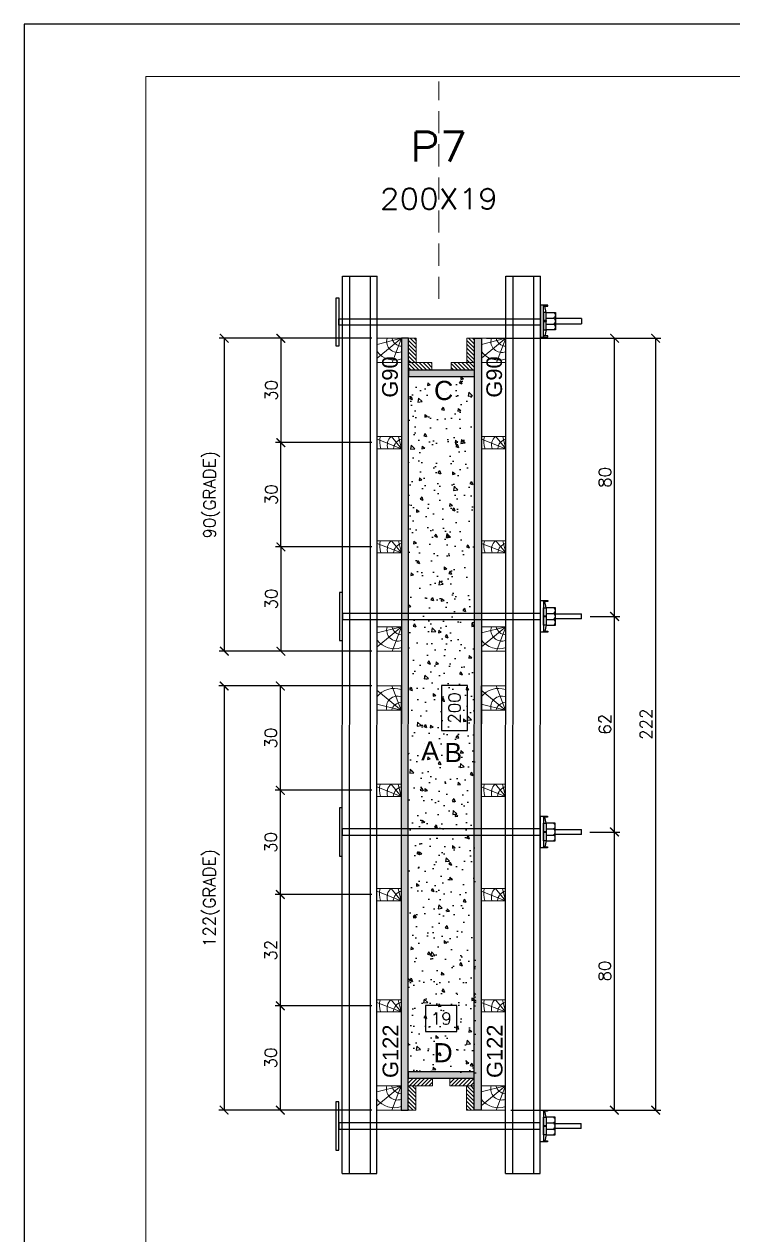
# Model space of a CAD drawing. Extents: x -23436 to 4767, y -4131 to 9755.
# Drawn here: x -19091 to -18684, y 4436 to 5132 of the extents above; entities that cross this region are included whole.
import ezdxf
from ezdxf.enums import TextEntityAlignment as Align

# ---------------------------------------------------------------- set-up
doc = ezdxf.new("R2010")
doc.units = 0
doc.header["$PDMODE"] = 2
doc.header["$PDSIZE"] = 10
doc.linetypes.add('CABLIN', pattern=[0.35, 0.25, -0.1])
doc.linetypes.add('HIDDEN', pattern=[9.525, 6.35, -3.175])
doc.layers.get('0').update_dxf_attribs({"lineweight": 13})
doc.layers.get('Defpoints').update_dxf_attribs({"lineweight": 13})
for name, color, linetype in [('Barra de Ancoragem', 20, 'Continuous'), ('CHAPA', 1, 'Continuous'), ('Concreto', 250, 'HIDDEN'), ('Cota', 4, 'Continuous'), ('Hachura', 252, 'CABLIN'), ('MB Logo', 254, 'Continuous'), ('Perfil Metálico', 224, 'Continuous'), ('Texto de Titulo', 7, 'Continuous'), ('Texto Qtd Sarr', 242, 'Continuous'), ('TEXTO_GERAL', 7, 'Continuous')]:
    doc.layers.add(name, color=color, linetype=linetype)
for name, color, linetype, lineweight in [('FOLHA MB', 7, 'Continuous', 13), ('Madeira', 100, 'Continuous', 13), ('sarrafo', 93, 'Continuous', 13), ('Texto Seção', 7, 'Continuous', 15)]:
    doc.layers.add(name, color=color, linetype=linetype, lineweight=lineweight)
doc.layers.add('Laje_Perimetro', color=7, linetype='Continuous', plot=False)
doc.styles.add('ARIAL', font='arial.ttf', dxfattribs={"oblique": 15, "height": 25})
doc.styles.add('ROMANS', font='romans.shx')
doc.styles.add('SANSSERIF', font='sas_____.pfb')
doc.dimstyles.new('COTA SECAO', dxfattribs={"dimtxt": 7, "dimasz": 5, "dimexe": 3, "dimexo": 3, "dimgap": 2, "dimtad": 3, "dimdec": 1, "dimlfac": 0.5, "dimzin": 12, "dimdsep": 46, "dimtxsty": 'ROMANS', "dimblk": 'ARCHTICK', "dimcen": 0, "dimclrd": 4, "dimclre": 4, "dimclrt": 1, "dimadec": 1, "dimazin": 3, "dimtfac": 1, "dimtdec": 1, "dimtmove": 0, "dimatfit": 3, "dimldrblk": 'OBLIQUE', "dimfxl": 0, "dimtolj": 1, "dimtzin": 12, "dimarcsym": 0})
doc.dimstyles.new('SECÇÃO 2', dxfattribs={"dimtxt": 7, "dimasz": 6, "dimexe": 0.18, "dimexo": 2, "dimgap": -4, "dimtad": 3, "dimdec": 1, "dimlfac": 0.5, "dimzin": 12, "dimdsep": 46, "dimtxsty": 'ROMANS', "dimblk": 'ARCHTICK', "dimcen": 0.09, "dimse1": 1, "dimse2": 1, "dimsd1": 1, "dimsd2": 1, "dimclrd": 180, "dimclre": 5, "dimclrt": 1, "dimadec": 0, "dimazin": 3, "dimtfac": 1, "dimtdec": 1, "dimtofl": 0, "dimtmove": 0, "dimatfit": 3, "dimldrblk": 'ARCHTICK', "dimfxl": 0, "dimtolj": 1, "dimtzin": 0, "dimarcsym": 0})
pattern_1 = [(315, (4059.1832, -4551.3742), (1.12253202, 1.12253202), [])]
pattern_2 = [(315, (4059.0585, -4616.3781), (1.12253202, 1.12253202), [])]

# ---------------------------------------------------------------- blocks, each defined once
blk = doc.blocks.new('A$C169d8357')
at = {"layer": 'FOLHA MB', "color": 1}
for points in [[(0, 1199.94), (0, 149.94), (1485.02, 149.94), (1485.02, 1199.94)], [(70, 1169.94), (70, 179.94), (1455.02, 179.94), (1455.02, 1169.94)]]:
    blk.add_lwpolyline(points, close=True, dxfattribs=at)
blk = doc.blocks.new('*D1676')
at = {"layer": 'Cota', "color": 180, "lineweight": -2, "transparency": 16777216}
for p, q in [((-18842.35, 4567.76), (-18860.35, 4567.76)), ((-18860.35, 4567.76), (-18860.35, 4552.76)), ((-18842.35, 4552.76), (-18842.35, 4567.76)), ((-18860.35, 4552.76), (-18842.35, 4552.76))]:
    blk.add_line(p, q, dxfattribs=at)
at = {"layer": 'Defpoints', "color": 0, "transparency": 16777216}
for p in [(-18832.35, 4548.76), (-18870.35, 4546.89), (-18832.35, 4546.89)]:
    blk.add_point(p, dxfattribs=at)
at = {"layer": 'Cota', "color": 1, "transparency": 16777216, "insert": (-18851.35, 4560.26), "char_height": 7, "attachment_point": 5, "style": 'ROMANS'}
blk.add_mtext('\\A1;19', dxfattribs=at)
blk = doc.blocks.new('_ArchTick')
at = {"color": 0, "linetype": 'ByBlock', "const_width": 0.15}
blk.add_lwpolyline([(-0.5, -0.5), (0.5, 0.5)], dxfattribs=at)
blk = doc.blocks.new('*D1677')
at = {"layer": 'Cota', "color": 180, "lineweight": -2, "transparency": 16777216}
for p, q in [((-18836.22, 4751.91), (-18851.22, 4751.91)), ((-18851.22, 4751.91), (-18851.22, 4725.91)), ((-18836.22, 4725.91), (-18836.22, 4751.91)), ((-18851.22, 4725.91), (-18836.22, 4725.91))]:
    blk.add_line(p, q, dxfattribs=at)
at = {"layer": 'Defpoints', "color": 0, "transparency": 16777216}
for p in [(-18832.22, 4929.58), (-18832.22, 4929.58), (-18832.35, 4529.57)]:
    blk.add_point(p, dxfattribs=at)
at = {"layer": 'Cota', "color": 1, "transparency": 16777216, "insert": (-18843.72, 4738.91), "char_height": 7, "attachment_point": 5, "rotation": 90, "style": 'ROMANS'}
blk.add_mtext('\\A1;200', dxfattribs=at)
blk = doc.blocks.new('*D1678')
at = {"layer": 'Cota', "color": 4, "lineweight": -2, "transparency": 16777216}
for p, q in [((-18811.22, 4951.58), (-18724.94, 4951.58)), ((-18727.94, 4507.57), (-18727.94, 4951.58)), ((-18811.35, 4507.57), (-18724.94, 4507.57))]:
    blk.add_line(p, q, dxfattribs=at)
at = {"layer": 'Defpoints', "color": 0, "transparency": 16777216}
for p in [(-18814.22, 4951.58), (-18727.94, 4951.58), (-18814.35, 4507.57)]:
    blk.add_point(p, dxfattribs=at)
at = {"layer": 'Cota', "color": 4, "lineweight": -2, "transparency": 16777216, "xscale": 5, "yscale": 5, "zscale": 5}
for p, rotation in [((-18727.94, 4951.58), 90), ((-18727.94, 4507.57), 270)]:
    blk.add_blockref('_ArchTick', p, dxfattribs=dict(at, rotation=rotation))
at = {"layer": 'Cota', "color": 1, "transparency": 16777216, "insert": (-18733.44, 4729.58), "char_height": 7, "attachment_point": 5, "rotation": 90, "style": 'ROMANS'}
blk.add_mtext('\\A1;222', dxfattribs=at)
blk = doc.blocks.new('_OBLIQUE')
at = {"color": 0, "linetype": 'ByBlock', "lineweight": -2}
for p, q in [((0, 0), (-1, 0)), ((-0.5, -0.5), (0.5, 0.5))]:
    blk.add_line(p, q, dxfattribs=at)
blk = doc.blocks.new('ERTYERTYUYTURTYUTRYU')
at = {"layer": 'Barra de Ancoragem'}
for p, q in [((8963.33, 10873.8), (8963.33, 10855.54)), ((8964.88, 10869.68), (8964.1, 10873.21)), ((8985.14, 10863.2), (8985.14, 10866.14)), ((8964.88, 10859.66), (8964.1, 10856.13))]:
    blk.add_line(p, q, dxfattribs=at)
at = {"layer": 'Barra de Ancoragem', "flags": 128}
for points in [[(8961.54, 10855.54), (8961.54, 10873.8), (8963.33, 10873.8), (8963.33, 10855.54)], [(8963.33, 10873.8), (8965.7, 10873.8), (8965.7, 10873.21), (8963.33, 10873.21)], [(8963.33, 10869.68), (8964.88, 10869.68), (8964.88, 10859.66), (8963.33, 10859.66)], [(8963.33, 10856.13), (8965.7, 10856.13), (8965.7, 10855.54), (8963.33, 10855.54)]]:
    blk.add_lwpolyline(points, close=True, dxfattribs=at)
for points in [[(8964.88, 10864.37), (8963.33, 10864.37), (8963.33, 10864.96), (8964.88, 10864.96), (8964.88, 10864.37), (8964.88, 10864.96)], [(8964.88, 10859.66), (8970.14, 10859.66), (8970.14, 10869.68), (8964.88, 10869.68)], [(8985.14, 10863.2), (8970.14, 10863.2), (8970.14, 10866.14), (8985.14, 10866.14)]]:
    blk.add_lwpolyline(points, dxfattribs=at)
for points in [[(8964.88, 10866.44), (8968.96, 10866.44, 0.729796), (8968.96, 10869.68, 0.729796)], [(8964.88, 10862.9), (8968.96, 10862.9, 0.666667), (8968.96, 10866.44, 0.666667)]]:
    blk.add_lwpolyline(points, format="xyb", dxfattribs=at)
at = {"layer": 'Barra de Ancoragem'}
blk.add_arc((8968.44, 10861.28), 1.7, 287.75636, 72.24364, dxfattribs=at)
blk = doc.blocks.new('PONTALETE')
at = {"layer": 'Madeira'}
for q in [(2.71, 7), (7, 5.76), (7, 1.74)]:
    blk.add_line((0, 0), q, dxfattribs=at)
blk.add_lwpolyline([(0, 0), (7, 0), (7, 7), (0, 7)], close=True, dxfattribs=at)
for centre, radius, start, end in [((2.04, 0.06), 6.23, 37.2818, 109.0913), ((1.09, 0.9), 3.19, 343.603, 109.9847), ((-0.21, -0.78), 3.09, 14.6322, 86.0383)]:
    blk.add_arc(centre, radius, start, end, dxfattribs=at)
blk = doc.blocks.new('MEIO PONTALETE')
at = {"layer": 'Madeira'}
for q in [(2.71, 7), (3.5, 2.88), (3.5, 0.87)]:
    blk.add_line((0, 0), q, dxfattribs=at)
blk.add_lwpolyline([(0, 0), (3.5, 0), (3.5, 7), (0, 7)], close=True, dxfattribs=at)
for centre, radius, start, end in [((2.04, 0.06), 6.23, 76.4499, 109.0913), ((1.09, 0.9), 3.19, 40.9063, 109.9847), ((-0.21, -0.78), 3.09, 14.6322, 86.0383)]:
    blk.add_arc(centre, radius, start, end, dxfattribs=at)
blk = doc.blocks.new('*D1679')
at = {"layer": 'Cota', "color": 4, "lineweight": -2, "transparency": 16777216}
for p, q in [((-18891.22, 4951.58), (-18946.68, 4951.58)), ((-18943.68, 4951.58), (-18943.68, 4891.58)), ((-18891.22, 4891.58), (-18946.68, 4891.58))]:
    blk.add_line(p, q, dxfattribs=at)
at = {"layer": 'Defpoints', "color": 0, "transparency": 16777216}
for p in [(-18888.22, 4951.58), (-18943.68, 4891.58), (-18888.22, 4891.58)]:
    blk.add_point(p, dxfattribs=at)
at = {"layer": 'Cota', "color": 4, "lineweight": -2, "transparency": 16777216, "xscale": 5, "yscale": 5, "zscale": 5}
for p, rotation in [((-18943.68, 4951.58), 90), ((-18943.68, 4891.58), 270)]:
    blk.add_blockref('_ArchTick', p, dxfattribs=dict(at, rotation=rotation))
at = {"layer": 'Cota', "color": 1, "transparency": 16777216, "insert": (-18949.18, 4921.58), "char_height": 7, "attachment_point": 5, "rotation": 90, "style": 'ROMANS'}
blk.add_mtext('\\A1;30', dxfattribs=at)
blk = doc.blocks.new('*D1680')
at = {"layer": 'Cota', "color": 4, "lineweight": -2, "transparency": 16777216}
for p, q in [((-18891.22, 4891.58), (-18946.68, 4891.58)), ((-18943.68, 4831.58), (-18943.68, 4891.58)), ((-18891.22, 4831.58), (-18946.68, 4831.58))]:
    blk.add_line(p, q, dxfattribs=at)
at = {"layer": 'Defpoints', "color": 0, "transparency": 16777216}
for p in [(-18943.68, 4891.58), (-18888.22, 4891.58), (-18888.22, 4831.58)]:
    blk.add_point(p, dxfattribs=at)
at = {"layer": 'Cota', "color": 4, "lineweight": -2, "transparency": 16777216, "xscale": 5, "yscale": 5, "zscale": 5}
for p, rotation in [((-18943.68, 4891.58), 90), ((-18943.68, 4831.58), 270)]:
    blk.add_blockref('_ArchTick', p, dxfattribs=dict(at, rotation=rotation))
at = {"layer": 'Cota', "color": 1, "transparency": 16777216, "insert": (-18949.18, 4861.58), "char_height": 7, "attachment_point": 5, "rotation": 90, "style": 'ROMANS'}
blk.add_mtext('\\A1;30', dxfattribs=at)
blk = doc.blocks.new('*D1681')
at = {"layer": 'Cota', "color": 4, "lineweight": -2, "transparency": 16777216}
for p, q in [((-18891.22, 4831.58), (-18946.68, 4831.58)), ((-18943.68, 4831.58), (-18943.68, 4771.58)), ((-18891.22, 4771.58), (-18946.68, 4771.58))]:
    blk.add_line(p, q, dxfattribs=at)
at = {"layer": 'Defpoints', "color": 0, "transparency": 16777216}
for p in [(-18888.22, 4831.58), (-18943.68, 4771.58), (-18888.22, 4771.58)]:
    blk.add_point(p, dxfattribs=at)
at = {"layer": 'Cota', "color": 4, "lineweight": -2, "transparency": 16777216, "xscale": 5, "yscale": 5, "zscale": 5}
for p, rotation in [((-18943.68, 4831.58), 90), ((-18943.68, 4771.58), 270)]:
    blk.add_blockref('_ArchTick', p, dxfattribs=dict(at, rotation=rotation))
at = {"layer": 'Cota', "color": 1, "transparency": 16777216, "insert": (-18949.18, 4801.58), "char_height": 7, "attachment_point": 5, "rotation": 90, "style": 'ROMANS'}
blk.add_mtext('\\A1;30', dxfattribs=at)
blk = doc.blocks.new('*D1682')
at = {"layer": 'Cota', "color": 4, "lineweight": -2, "transparency": 16777216}
for p, q in [((-18921.95, 4951.58), (-18979.21, 4951.58)), ((-18976.21, 4951.58), (-18976.21, 4771.58)), ((-18921.95, 4771.58), (-18979.21, 4771.58))]:
    blk.add_line(p, q, dxfattribs=at)
at = {"layer": 'Defpoints', "color": 0, "transparency": 16777216}
for p in [(-18918.95, 4951.58), (-18976.21, 4771.58), (-18918.95, 4771.58)]:
    blk.add_point(p, dxfattribs=at)
at = {"layer": 'Cota', "color": 4, "lineweight": -2, "transparency": 16777216, "xscale": 5, "yscale": 5, "zscale": 5}
for p, rotation in [((-18976.21, 4951.58), 90), ((-18976.21, 4771.58), 270)]:
    blk.add_blockref('_ArchTick', p, dxfattribs=dict(at, rotation=rotation))
at = {"layer": 'Cota', "color": 1, "transparency": 16777216, "insert": (-18983.54, 4861.58), "char_height": 7, "attachment_point": 5, "rotation": 90, "style": 'ROMANS'}
blk.add_mtext('\\A1;90(GRADE)', dxfattribs=at)
blk = doc.blocks.new('*D1683')
at = {"layer": 'Cota', "color": 4, "lineweight": -2, "transparency": 16777216}
for p, q in [((-18922.07, 4751.57), (-18979.33, 4751.57)), ((-18976.33, 4751.57), (-18976.33, 4507.57)), ((-18922.07, 4507.57), (-18979.33, 4507.57))]:
    blk.add_line(p, q, dxfattribs=at)
at = {"layer": 'Defpoints', "color": 0, "transparency": 16777216}
for p in [(-18919.07, 4751.57), (-18976.33, 4507.57), (-18919.07, 4507.57)]:
    blk.add_point(p, dxfattribs=at)
at = {"layer": 'Cota', "color": 4, "lineweight": -2, "transparency": 16777216, "xscale": 5, "yscale": 5, "zscale": 5}
for p, rotation in [((-18976.33, 4751.57), 90), ((-18976.33, 4507.57), 270)]:
    blk.add_blockref('_ArchTick', p, dxfattribs=dict(at, rotation=rotation))
at = {"layer": 'Cota', "color": 1, "transparency": 16777216, "insert": (-18983.67, 4629.57), "char_height": 7, "attachment_point": 5, "rotation": 90, "style": 'ROMANS'}
blk.add_mtext('\\A1;122(GRADE)', dxfattribs=at)
blk = doc.blocks.new('*D1684')
at = {"layer": 'Cota', "color": 4, "lineweight": -2, "transparency": 16777216}
for p, q in [((-18891.35, 4691.57), (-18946.96, 4691.57)), ((-18943.96, 4631.57), (-18943.96, 4691.57)), ((-18891.35, 4631.57), (-18946.96, 4631.57))]:
    blk.add_line(p, q, dxfattribs=at)
at = {"layer": 'Defpoints', "color": 0, "transparency": 16777216}
for p in [(-18943.96, 4691.57), (-18888.35, 4691.57), (-18888.35, 4631.57)]:
    blk.add_point(p, dxfattribs=at)
at = {"layer": 'Cota', "color": 4, "lineweight": -2, "transparency": 16777216, "xscale": 5, "yscale": 5, "zscale": 5}
for p, rotation in [((-18943.96, 4691.57), 90), ((-18943.96, 4631.57), 270)]:
    blk.add_blockref('_ArchTick', p, dxfattribs=dict(at, rotation=rotation))
at = {"layer": 'Cota', "color": 1, "transparency": 16777216, "insert": (-18949.46, 4661.57), "char_height": 7, "attachment_point": 5, "rotation": 90, "style": 'ROMANS'}
blk.add_mtext('\\A1;30', dxfattribs=at)
blk = doc.blocks.new('*D1685')
at = {"layer": 'Cota', "color": 4, "lineweight": -2, "transparency": 16777216}
for p, q in [((-18891.35, 4751.57), (-18946.96, 4751.57)), ((-18943.96, 4691.57), (-18943.96, 4751.57)), ((-18891.35, 4691.57), (-18946.96, 4691.57))]:
    blk.add_line(p, q, dxfattribs=at)
at = {"layer": 'Defpoints', "color": 0, "transparency": 16777216}
for p in [(-18943.96, 4751.57), (-18888.35, 4751.57), (-18888.35, 4691.57)]:
    blk.add_point(p, dxfattribs=at)
at = {"layer": 'Cota', "color": 4, "lineweight": -2, "transparency": 16777216, "xscale": 5, "yscale": 5, "zscale": 5}
for p, rotation in [((-18943.96, 4751.57), 90), ((-18943.96, 4691.57), 270)]:
    blk.add_blockref('_ArchTick', p, dxfattribs=dict(at, rotation=rotation))
at = {"layer": 'Cota', "color": 1, "transparency": 16777216, "insert": (-18949.46, 4721.57), "char_height": 7, "attachment_point": 5, "rotation": 90, "style": 'ROMANS'}
blk.add_mtext('\\A1;30', dxfattribs=at)
blk = doc.blocks.new('*D1686')
at = {"layer": 'Cota', "color": 4, "lineweight": -2, "transparency": 16777216}
for p, q in [((-18891.35, 4567.57), (-18946.96, 4567.57)), ((-18943.96, 4507.57), (-18943.96, 4567.57)), ((-18891.35, 4507.57), (-18946.96, 4507.57))]:
    blk.add_line(p, q, dxfattribs=at)
at = {"layer": 'Defpoints', "color": 0, "transparency": 16777216}
for p in [(-18943.96, 4567.57), (-18888.35, 4567.57), (-18888.35, 4507.57)]:
    blk.add_point(p, dxfattribs=at)
at = {"layer": 'Cota', "color": 4, "lineweight": -2, "transparency": 16777216, "xscale": 5, "yscale": 5, "zscale": 5}
for p, rotation in [((-18943.96, 4567.57), 90), ((-18943.96, 4507.57), 270)]:
    blk.add_blockref('_ArchTick', p, dxfattribs=dict(at, rotation=rotation))
at = {"layer": 'Cota', "color": 1, "transparency": 16777216, "insert": (-18949.46, 4537.57), "char_height": 7, "attachment_point": 5, "rotation": 90, "style": 'ROMANS'}
blk.add_mtext('\\A1;30', dxfattribs=at)
blk = doc.blocks.new('*D1687')
at = {"layer": 'Cota', "color": 4, "lineweight": -2, "transparency": 16777216}
for p, q in [((-18891.35, 4631.57), (-18946.96, 4631.57)), ((-18943.96, 4567.57), (-18943.96, 4631.57)), ((-18891.35, 4567.57), (-18946.96, 4567.57))]:
    blk.add_line(p, q, dxfattribs=at)
at = {"layer": 'Defpoints', "color": 0, "transparency": 16777216}
for p in [(-18943.96, 4631.57), (-18888.35, 4631.57), (-18888.35, 4567.57)]:
    blk.add_point(p, dxfattribs=at)
at = {"layer": 'Cota', "color": 4, "lineweight": -2, "transparency": 16777216, "xscale": 5, "yscale": 5, "zscale": 5}
for p, rotation in [((-18943.96, 4631.57), 90), ((-18943.96, 4567.57), 270)]:
    blk.add_blockref('_ArchTick', p, dxfattribs=dict(at, rotation=rotation))
at = {"layer": 'Cota', "color": 1, "transparency": 16777216, "insert": (-18949.46, 4599.57), "char_height": 7, "attachment_point": 5, "rotation": 90, "style": 'ROMANS'}
blk.add_mtext('\\A1;32', dxfattribs=at)
blk = doc.blocks.new('*D1688')
at = {"layer": 'Cota', "color": 4, "lineweight": -2, "transparency": 16777216}
for p, q in [((-18765.76, 4667.57), (-18748.73, 4667.57)), ((-18751.73, 4507.57), (-18751.73, 4667.57)), ((-18811.35, 4507.57), (-18748.73, 4507.57))]:
    blk.add_line(p, q, dxfattribs=at)
at = {"layer": 'Defpoints', "color": 0, "transparency": 16777216}
for p in [(-18768.76, 4667.57), (-18751.73, 4667.57), (-18814.35, 4507.57)]:
    blk.add_point(p, dxfattribs=at)
at = {"layer": 'Cota', "color": 4, "lineweight": -2, "transparency": 16777216, "xscale": 5, "yscale": 5, "zscale": 5}
for p, rotation in [((-18751.73, 4667.57), 90), ((-18751.73, 4507.57), 270)]:
    blk.add_blockref('_ArchTick', p, dxfattribs=dict(at, rotation=rotation))
at = {"layer": 'Cota', "color": 1, "transparency": 16777216, "insert": (-18757.23, 4587.57), "char_height": 7, "attachment_point": 5, "rotation": 90, "style": 'ROMANS'}
blk.add_mtext('\\A1;80', dxfattribs=at)
blk = doc.blocks.new('*D1689')
at = {"layer": 'Cota', "color": 4, "lineweight": -2, "transparency": 16777216}
for p, q in [((-18765.63, 4791.58), (-18748.6, 4791.58)), ((-18751.6, 4667.57), (-18751.6, 4791.58)), ((-18765.76, 4667.57), (-18748.6, 4667.57))]:
    blk.add_line(p, q, dxfattribs=at)
at = {"layer": 'Defpoints', "color": 0, "transparency": 16777216}
for p in [(-18768.63, 4791.58), (-18751.6, 4791.58), (-18768.76, 4667.57)]:
    blk.add_point(p, dxfattribs=at)
at = {"layer": 'Cota', "color": 4, "lineweight": -2, "transparency": 16777216, "xscale": 5, "yscale": 5, "zscale": 5}
for p, rotation in [((-18751.6, 4791.58), 90), ((-18751.6, 4667.57), 270)]:
    blk.add_blockref('_ArchTick', p, dxfattribs=dict(at, rotation=rotation))
at = {"layer": 'Cota', "color": 1, "transparency": 16777216, "insert": (-18757.1, 4729.58), "char_height": 7, "attachment_point": 5, "rotation": 90, "style": 'ROMANS'}
blk.add_mtext('\\A1;62', dxfattribs=at)
blk = doc.blocks.new('*D1690')
at = {"layer": 'Cota', "color": 4, "lineweight": -2, "transparency": 16777216}
for p, q in [((-18825.22, 4951.58), (-18748.6, 4951.58)), ((-18751.6, 4791.58), (-18751.6, 4951.58)), ((-18765.63, 4791.58), (-18748.6, 4791.58))]:
    blk.add_line(p, q, dxfattribs=at)
at = {"layer": 'Defpoints', "color": 0, "transparency": 16777216}
for p in [(-18828.22, 4951.58), (-18751.6, 4951.58), (-18768.63, 4791.58)]:
    blk.add_point(p, dxfattribs=at)
at = {"layer": 'Cota', "color": 4, "lineweight": -2, "transparency": 16777216, "xscale": 5, "yscale": 5, "zscale": 5}
for p, rotation in [((-18751.6, 4951.58), 90), ((-18751.6, 4791.58), 270)]:
    blk.add_blockref('_ArchTick', p, dxfattribs=dict(at, rotation=rotation))
at = {"layer": 'Cota', "color": 1, "transparency": 16777216, "insert": (-18757.1, 4871.58), "char_height": 7, "attachment_point": 5, "rotation": 90, "style": 'ROMANS'}
blk.add_mtext('\\A1;80', dxfattribs=at)
blk = doc.blocks.new('titulo1')
at = {"layer": 'Defpoints', "color": 252, "linetype": 'HIDDEN', "ltscale": 2}
blk.add_line((0, 0), (0, 125), dxfattribs=at)
at = {"layer": 'Defpoints', "style": 'ROMANS', "oblique": 15}
blk.add_attdef('FOLHA', text='', height=10, dxfattribs=at).set_placement((0, 15.58), align=Align.MIDDLE_CENTER)
at = {"layer": 'Texto Qtd Sarr', "color": 3, "style": 'ROMANS', "oblique": 15}
for tag, height, p in [('TITULO', 17, (0, 71.45)), ('SEÇÃO', 12, (0, 41.55))]:
    blk.add_attdef(tag, text='', height=height, dxfattribs=at).set_placement(p, align=Align.MIDDLE_CENTER)

msp = doc.modelspace()

# ---------------------------------------------------------------- hatches: boundary and pattern name
at = {"layer": 'Concreto'}
h = msp.add_hatch(dxfattribs=at)
h.set_pattern_fill('AR-CONC', color=256, scale=0.1, angle=-90)
h.set_pattern_definition([(320, (-29307.363, 13125.931), (-1.593909, -18.218467), [1.905, -20.955]), (265, (-29307.363, 13125.931), (19.105685, 3.524342), [1.524, -16.764058]), (10.45144, (-29307.496, 13124.413), (17.511775, -14.694125), [1.619, -17.809024]), (316.1842, (-29302.283, 13125.931), (-4.204233, -27.107904), [2.8575, -31.4325]), (6.63556, (-29302.633, 13123.672), (24.74261, -23.740413), [2.4285, -26.71356]), (261.18415, (-29302.283, 13125.93), (24.74261, -23.740413), [2.285997, -25.145973]), (291, (-29303.553, 13123.391), (-10.22652, -15.161439), [1.905, -20.955]), (236, (-29303.553, 13123.391), (18.418797, -6.180203), [1.524, -16.764]), (341.45145, (-29304.405, 13122.128), (8.192277, -21.341642), [1.619, -17.808994]), (307.5, (-29307.363, 13125.931), (8.455504, -0.3088603), [0, -16.5608, 0, -17.018, 0, -16.8275]), (277.5, (-29307.363, 13125.931), (10.0180575, -6.681966), [0, -9.7028, 0, -16.1798, 0, -6.4135]), (237.5, (-29307.363, 13131.5955), (-0.5728744, -13.5590595), [0, -6.35, 0, -19.812, 0, -26.289]), (227.5, (-29307.363, 13134.136), (2.542649, -14.812918), [0, -8.255, 0, -13.1572, 0, -18.669])])
h.paths.add_polyline_path([(-18833.287, 4930.073), (-18831.287, 4529.078), (-18870.347, 4529.574), (-18870.228, 4929.578)])
at = {"layer": 'Hachura'}
h = msp.add_hatch(color=256, dxfattribs=at)
h.dxf.hatch_style = 1
h.paths.add_polyline_path([(-18870.225, 4951.578), (-18874.225, 4951.578), (-18874.35, 4507.574), (-18870.35, 4507.574)])
h = msp.add_hatch(dxfattribs=at)
h.set_pattern_fill('ANSI31', color=256, scale=0.5, angle=270, style=0)
h.set_pattern_definition(pattern_1)
h.paths.add_polyline_path([(-18870.225, 4937.578), (-18865.825, 4937.578), (-18865.825, 4951.578), (-18870.225, 4951.578)])
h = msp.add_hatch(dxfattribs=at)
h.set_pattern_fill('ANSI31', color=256, scale=0.5, angle=270, style=0)
h.set_pattern_definition(pattern_1)
h.paths.add_polyline_path([(-18832.225, 4937.578), (-18836.625, 4937.578), (-18836.625, 4951.578), (-18832.225, 4951.578)])
h = msp.add_hatch(color=256, dxfattribs=at)
h.dxf.hatch_style = 1
h.paths.add_polyline_path([(-18832.225, 4951.578), (-18828.225, 4951.578), (-18828.35, 4507.574), (-18832.35, 4507.574)])
h = msp.add_hatch(dxfattribs=at)
h.set_pattern_fill('ANSI31', color=256, scale=0.5, angle=270, style=0)
h.set_pattern_definition([(315, (4034.6832, -4551.3742), (1.12253202, 1.12253202), [])])
h.paths.add_polyline_path([(-18856.725, 4937.578), (-18856.725, 4933.178), (-18870.225, 4933.178), (-18870.225, 4937.578)])
h = msp.add_hatch(dxfattribs=at)
h.set_pattern_fill('ANSI31', color=256, scale=0.5, angle=270, style=0)
h.set_pattern_definition(pattern_1)
h.paths.add_polyline_path([(-18832.225, 4937.578), (-18832.225, 4933.178), (-18845.725, 4933.178), (-18845.725, 4937.578)])
h = msp.add_hatch(color=256, dxfattribs=at)
h.dxf.hatch_style = 1
h.paths.add_polyline_path([(-18832.225, 4929.578), (-18832.225, 4933.178), (-18870.225, 4933.178), (-18870.225, 4929.578)])
h = msp.add_hatch(color=256, dxfattribs=at)
h.dxf.hatch_style = 1
h.paths.add_polyline_path([(-18832.35, 4525.974), (-18832.35, 4529.574), (-18870.35, 4529.574), (-18870.35, 4525.974)])
h = msp.add_hatch(dxfattribs=at)
h.set_pattern_fill('ANSI31', color=256, scale=0.5, angle=180, style=0)
h.set_pattern_definition([(225, (-27994.3015, -18403.4344), (1.12253202, -1.12253202), [])])
h.paths.add_polyline_path([(-18856.35, 4525.974), (-18856.35, 4521.574), (-18870.35, 4521.574), (-18870.35, 4525.974)])
h = msp.add_hatch(dxfattribs=at)
h.set_pattern_fill('ANSI31', color=256, scale=0.5, angle=270, style=0)
h.set_pattern_definition(pattern_2)
h.paths.add_polyline_path([(-18870.35, 4521.574), (-18865.95, 4521.574), (-18865.95, 4507.574), (-18870.35, 4507.574)])
h = msp.add_hatch(dxfattribs=at)
h.set_pattern_fill('ANSI31', color=256, scale=0.5, angle=180, style=0)
h.set_pattern_definition([(225, (-27970.3015, -18403.4344), (1.12253202, -1.12253202), [])])
h.paths.add_polyline_path([(-18832.35, 4525.974), (-18832.35, 4521.574), (-18846.35, 4521.574), (-18846.35, 4525.974)])
h = msp.add_hatch(dxfattribs=at)
h.set_pattern_fill('ANSI31', color=256, scale=0.5, angle=270, style=0)
h.set_pattern_definition(pattern_2)
h.paths.add_polyline_path([(-18832.35, 4521.574), (-18836.75, 4521.574), (-18836.75, 4507.574), (-18832.35, 4507.574)])

# ---------------------------------------------------------------- linework, layer by layer
for points in [[(-18888.225, 4771.578), (-18874.225, 4771.578), (-18874.225, 4951.578), (-18888.225, 4951.578)], [(-18828.225, 4771.578), (-18814.225, 4771.578), (-18814.225, 4951.578), (-18828.225, 4951.578)], [(-18888.35, 4507.574), (-18874.35, 4507.574), (-18874.35, 4751.574), (-18888.35, 4751.574)], [(-18828.35, 4507.574), (-18814.35, 4507.574), (-18814.35, 4751.574), (-18828.35, 4751.574)]]:
    msp.add_lwpolyline(points, close=True)
at = {"layer": 'Barra de Ancoragem', "flags": 128}
for points in [[(-18911.825, 4947.058), (-18911.825, 4974.794), (-18910.225, 4974.794), (-18910.225, 4947.058)], [(-18910.225, 4962.702), (-18794.225, 4962.702), (-18794.225, 4959.15), (-18910.225, 4959.15)], [(-18909.825, 4805.446), (-18909.825, 4777.709), (-18908.225, 4777.709), (-18908.225, 4805.446)], [(-18908.225, 4789.802), (-18794.225, 4789.802), (-18794.225, 4793.353), (-18908.225, 4793.353)], [(-18909.949, 4681.442), (-18909.949, 4653.705), (-18908.35, 4653.705), (-18908.35, 4681.442)], [(-18908.35, 4665.798), (-18794.35, 4665.798), (-18794.35, 4669.349), (-18908.35, 4669.349)], [(-18911.972, 4512.311), (-18911.972, 4484.574), (-18910.372, 4484.574), (-18910.372, 4512.311)], [(-18910.372, 4496.666), (-18794.35, 4496.666), (-18794.35, 4500.218), (-18910.372, 4500.218)]]:
    msp.add_lwpolyline(points, close=True, dxfattribs=at)
at = {"layer": 'CHAPA'}
for points in [[(-18870.225, 4951.578), (-18874.225, 4951.578), (-18874.35, 4507.574), (-18870.35, 4507.574)], [(-18832.225, 4951.578), (-18828.225, 4951.578), (-18828.35, 4507.574), (-18832.35, 4507.574)], [(-18832.225, 4929.578), (-18832.225, 4933.178), (-18870.225, 4933.178), (-18870.225, 4929.578)], [(-18832.35, 4525.974), (-18832.35, 4529.574), (-18870.35, 4529.574), (-18870.35, 4525.974)]]:
    msp.add_lwpolyline(points, close=True, dxfattribs=at)
at = {"layer": 'Laje_Perimetro'}
msp.add_lwpolyline([(-17606.377, 5132.259), (-19091.397, 5132.259), (-19091.397, 4082.259), (-17606.377, 4082.259)], close=True, dxfattribs=at)
at = {"layer": 'Perfil Metálico'}
for p, q in [((-18908.35, 4471.221), (-18908.225, 4987.338)), ((-18908.225, 4987.321), (-18888.225, 4987.321)), ((-18904.225, 4987.338), (-18904.35, 4471.221)), ((-18892.225, 4987.338), (-18892.35, 4471.221)), ((-18888.35, 4471.221), (-18888.225, 4987.338)), ((-18814.35, 4471.179), (-18814.225, 4987.296)), ((-18814.225, 4987.296), (-18794.225, 4987.296)), ((-18810.225, 4987.296), (-18810.35, 4471.179)), ((-18798.225, 4987.296), (-18798.35, 4471.179)), ((-18794.35, 4471.179), (-18794.225, 4987.296)), ((-18908.35, 4471.221), (-18888.35, 4471.221)), ((-18814.35, 4471.179), (-18794.35, 4471.179))]:
    msp.add_line(p, q, dxfattribs=at)
at = {"layer": 'sarrafo'}
for points in [[(-18865.825, 4951.578), (-18865.825, 4937.578), (-18870.225, 4937.578), (-18870.225, 4951.578)], [(-18865.825, 4951.578), (-18865.825, 4937.578), (-18870.225, 4937.578), (-18870.225, 4951.578)], [(-18836.625, 4951.578), (-18836.625, 4937.578), (-18832.225, 4937.578), (-18832.225, 4951.578)], [(-18836.625, 4951.578), (-18836.625, 4937.578), (-18832.225, 4937.578), (-18832.225, 4951.578)], [(-18870.225, 4933.178), (-18856.725, 4933.178), (-18856.725, 4937.578), (-18870.225, 4937.578)], [(-18845.725, 4933.178), (-18832.225, 4933.178), (-18832.225, 4937.578), (-18845.725, 4937.578)], [(-18845.725, 4933.178), (-18832.225, 4933.178), (-18832.225, 4937.578), (-18845.725, 4937.578)], [(-18870.35, 4521.574), (-18856.35, 4521.574), (-18856.35, 4525.974), (-18870.35, 4525.974)], [(-18870.35, 4521.574), (-18856.35, 4521.574), (-18856.35, 4525.974), (-18870.35, 4525.974)], [(-18865.95, 4507.574), (-18865.95, 4521.574), (-18870.35, 4521.574), (-18870.35, 4507.574)], [(-18865.95, 4507.574), (-18865.95, 4521.574), (-18870.35, 4521.574), (-18870.35, 4507.574)], [(-18846.35, 4521.574), (-18832.35, 4521.574), (-18832.35, 4525.974), (-18846.35, 4525.974)], [(-18846.35, 4521.574), (-18832.35, 4521.574), (-18832.35, 4525.974), (-18846.35, 4525.974)], [(-18836.75, 4507.574), (-18836.75, 4521.574), (-18832.35, 4521.574), (-18832.35, 4507.574)], [(-18836.75, 4507.574), (-18836.75, 4521.574), (-18832.35, 4521.574), (-18832.35, 4507.574)]]:
    msp.add_lwpolyline(points, close=True, dxfattribs=at)

# ---------------------------------------------------------------- block references
at = {"xscale": -1, "rotation": 180}
msp.add_blockref('ERTYERTYUYTURTYUTRYU', (-27755.77, 15826.118), dxfattribs=at)
for p in [(-27755.77, -6073.091), (-27755.847, -6197.1), (-27755.894, -6366.227)]:
    msp.add_blockref('ERTYERTYUYTURTYUTRYU', p)
at = {"layer": 'Madeira'}
for name, p, xscale, yscale, zscale, rotation in [('PONTALETE', (-18874.225, 4951.578), 2, 2, 2, 179.9999999999999), ('PONTALETE', (-18814.225, 4951.578), 2, 2, 2, 179.9999999999999), ('MEIO PONTALETE', (-18874.225, 4888.078), 1.999999997962732, 1.999999997962732, 1.999999997962732, 90), ('MEIO PONTALETE', (-18814.225, 4888.078), 1.999999997962732, 1.999999997962732, 1.999999997962732, 90), ('MEIO PONTALETE', (-18874.225, 4828.078), 1.999999997962732, 1.999999997962732, 1.999999997962732, 90), ('MEIO PONTALETE', (-18814.225, 4828.078), 1.999999997962732, 1.999999997962732, 1.999999997962732, 90), ('PONTALETE', (-18874.225, 4785.578), 2, 2, 2, 179.9999999999999), ('PONTALETE', (-18814.225, 4785.578), 2, 2, 2, 179.9999999999999), ('MEIO PONTALETE', (-18874.35, 4688.074), 1.999999997962732, 1.999999997962732, 1.999999997962732, 90), ('MEIO PONTALETE', (-18814.35, 4688.074), 1.999999997962732, 1.999999997962732, 1.999999997962732, 90), ('MEIO PONTALETE', (-18874.35, 4628.074), 1.999999997962732, 1.999999997962732, 1.999999997962732, 90), ('MEIO PONTALETE', (-18814.35, 4628.074), 1.999999997962732, 1.999999997962732, 1.999999997962732, 90), ('MEIO PONTALETE', (-18874.35, 4564.074), 1.999999997962732, 1.999999997962732, 1.999999997962732, 90), ('MEIO PONTALETE', (-18814.35, 4564.074), 1.999999997962732, 1.999999997962732, 1.999999997962732, 90), ('PONTALETE', (-18874.35, 4521.574), 2, 2, 2, 179.9999999999999), ('PONTALETE', (-18814.35, 4521.574), 2, 2, 2, 179.9999999999999)]:
    msp.add_blockref(name, p, dxfattribs=dict(at, xscale=xscale, yscale=yscale, zscale=zscale, rotation=rotation))
at = {"layer": 'Madeira', "xscale": -2, "yscale": 2, "zscale": 2}
for p in [(-18874.35, 4737.574), (-18814.35, 4737.574)]:
    msp.add_blockref('PONTALETE', p, dxfattribs=at)
at = {"layer": 'MB Logo'}
msp.add_blockref('A$C169d8357', (-19091.397, 3932.321), dxfattribs=at)
at = {"layer": 'Texto Seção'}
ref = msp.add_blockref('titulo1', (-18852.711, 4974.296), dxfattribs=at)
ref.add_attrib('TITULO', 'P7', dxfattribs={"layer": 'Texto de Titulo', "color": 7, "height": 17, "style": 'ROMANS', "width": 1.1}).set_placement((-18852.711, 5061.796), align=Align.MIDDLE_CENTER)
ref.add_attrib('SEÇÃO', '200X19', dxfattribs={"layer": 'Texto de Titulo', "color": 7, "height": 12, "style": 'ROMANS', "width": 1.1}).set_placement((-18852.711, 5031.796), align=Align.MIDDLE_CENTER)

# ---------------------------------------------------------------- texts
at = {"layer": 'TEXTO_GERAL', "color": 0, "linetype": 'Continuous', "style": 'SANSSERIF'}
for s, p in [('G90', (-18880.886, 4917.433)), ('G90', (-18820.886, 4917.433)), ('G122', (-18880.591, 4526.074)), ('G122', (-18820.591, 4526.074))]:
    msp.add_text(s, height=9, rotation=90, dxfattribs=at).set_placement(p, align=Align.MIDDLE_LEFT)
at = {"layer": 'TEXTO_GERAL', "style": 'ARIAL'}
for s, p in [('C', (-18849.969, 4921.577)), ('A', (-18857.761, 4714.295)), ('B', (-18844.431, 4713.284)), ('D', (-18850.332, 4540.626))]:
    msp.add_text(s, height=11, dxfattribs=at).set_placement(p, align=Align.MIDDLE_CENTER)

# ---------------------------------------------------------------- dimensions: what is measured, and where the dimension line sits
at = {"layer": 'Cota'}
for base, p1, p2, picture, middle in [((-18976.207, 4771.578), (-18918.95, 4951.578), (-18918.95, 4771.578), '*D1682', (-18983.541, 4861.578)), ((-18976.332, 4507.574), (-18919.075, 4751.574), (-18919.075, 4507.574), '*D1683', (-18983.665, 4629.574))]:
    dim = msp.add_linear_dim(base=base, p1=p1, p2=p2, angle=90, text='<>(GRADE)', dimstyle='COTA SECAO', dxfattribs=at)
    dim.commit()
    dim.dimension.update_dxf_attribs({"geometry": picture, "text_midpoint": middle})
for base, p1, p2, angle, picture, middle in [((-18943.676, 4891.578), (-18888.225, 4951.578), (-18888.225, 4891.578), 90, '*D1679', (-18949.176, 4921.578)), ((-18943.676, 4891.578), (-18888.225, 4831.578), (-18888.225, 4891.578), 270, '*D1680', (-18949.176, 4861.578)), ((-18943.676, 4771.578), (-18888.225, 4831.578), (-18888.225, 4771.578), 90, '*D1681', (-18949.176, 4801.578))]:
    dim = msp.add_linear_dim(base=base, p1=p1, p2=p2, angle=angle, dimstyle='COTA SECAO', override={"dimdec": 2, "dimtmove": 1}, dxfattribs=at)
    dim.commit()
    dim.dimension.update_dxf_attribs({"geometry": picture, "text_midpoint": middle})
for base, p1, p2, picture, middle in [((-18751.601, 4951.578), (-18768.633, 4791.578), (-18828.225, 4951.578), '*D1690', (-18757.101, 4871.578)), ((-18727.938, 4951.578), (-18814.35, 4507.574), (-18814.225, 4951.578), '*D1678', (-18733.438, 4729.576)), ((-18751.601, 4791.578), (-18768.757, 4667.574), (-18768.633, 4791.578), '*D1689', (-18757.101, 4729.576)), ((-18943.965, 4751.574), (-18888.35, 4691.574), (-18888.35, 4751.574), '*D1685', (-18949.465, 4721.574)), ((-18943.965, 4691.574), (-18888.35, 4631.574), (-18888.35, 4691.574), '*D1684', (-18949.465, 4661.574)), ((-18751.726, 4667.574), (-18814.35, 4507.574), (-18768.757, 4667.574), '*D1688', (-18757.226, 4587.574)), ((-18943.965, 4631.574), (-18888.35, 4567.574), (-18888.35, 4631.574), '*D1687', (-18949.465, 4599.574)), ((-18943.965, 4567.574), (-18888.35, 4507.574), (-18888.35, 4567.574), '*D1686', (-18949.465, 4537.574))]:
    dim = msp.add_linear_dim(base=base, p1=p1, p2=p2, angle=90, dimstyle='COTA SECAO', dxfattribs=at)
    dim.commit()
    dim.dimension.update_dxf_attribs({"geometry": picture, "text_midpoint": middle})
dim = msp.add_linear_dim(base=(-18832.225, 4929.578), p1=(-18832.35, 4529.574), p2=(-18832.225, 4929.578), angle=90, dimstyle='SECÇÃO 2', dxfattribs=at)
dim.commit()
dim.dimension.update_dxf_attribs({"geometry": '*D1677', "text_midpoint": (-18832.225, 4738.912), "dimtype": 160})
dim = msp.add_linear_dim(base=(-18832.35, 4548.762), p1=(-18870.35, 4546.894), p2=(-18832.35, 4546.894), dimstyle='SECÇÃO 2', dxfattribs=at)
dim.commit()
dim.dimension.update_dxf_attribs({"geometry": '*D1676', "text_midpoint": (-18851.35, 4560.262)})

doc.saveas('drawing.dxf')
